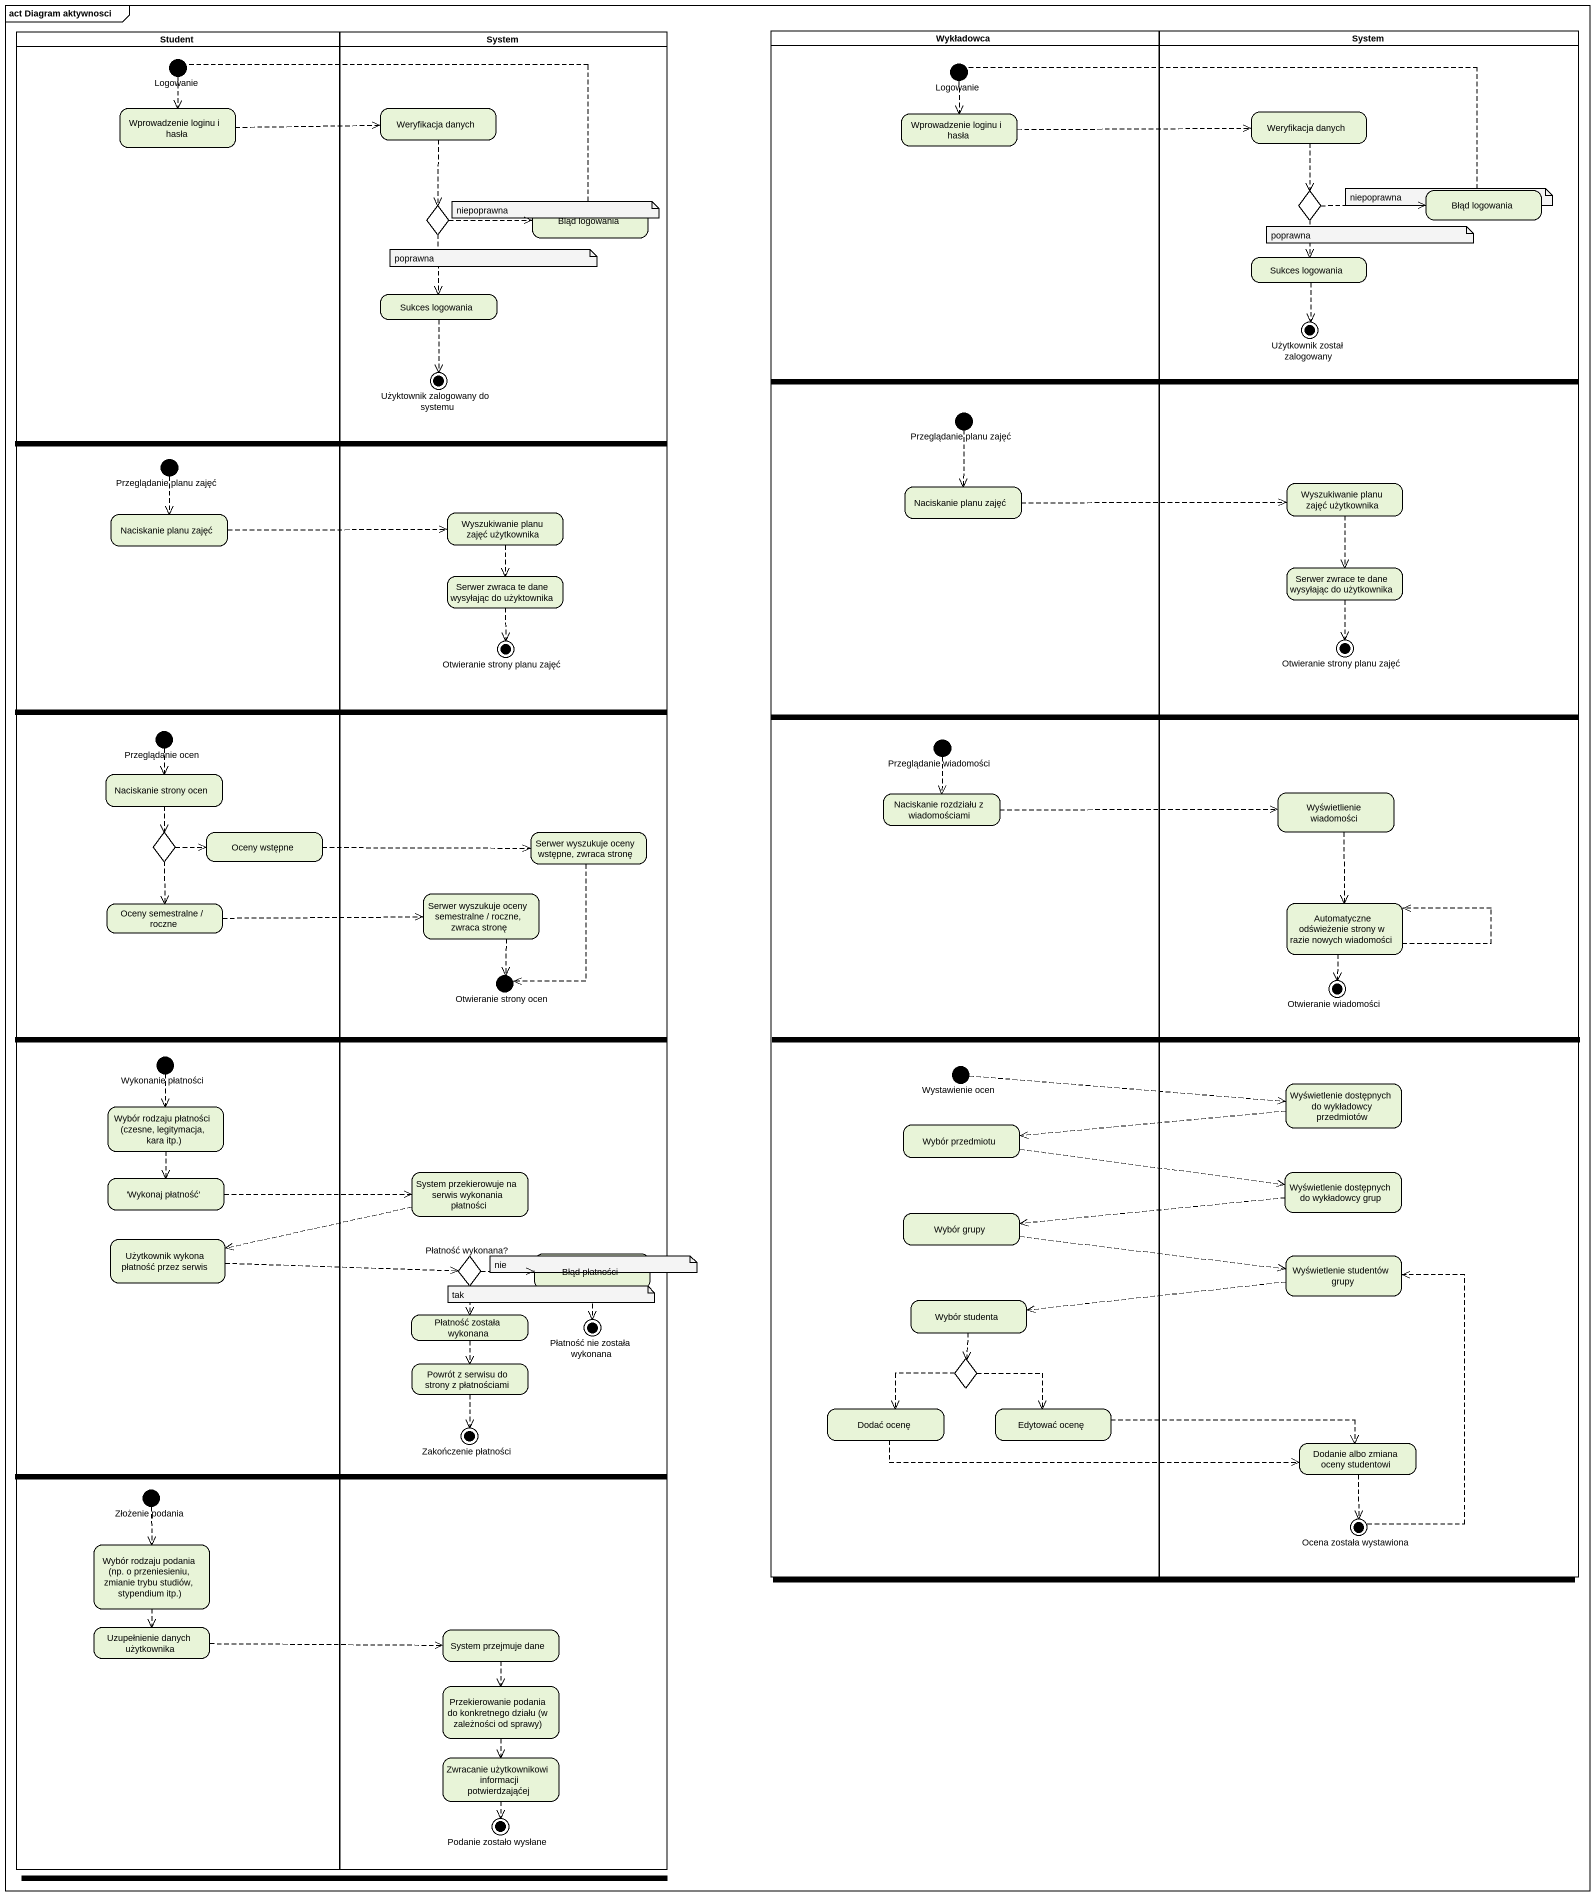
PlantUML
@startuml
mainframe act Diagram aktywnosci
hide empty description
state Student <<partition>> {
  state Logowanie <<start>>
  state "Wprowadzenie loginu i hasła" as Wprowadzenie_loginu_i_hasła
  state "Przeglądanie planu zajęć" as Przeglądanie_planu_zajęć_2 <<start>>
  state "Naciskanie planu zajęć" as Naciskanie_planu_zajęć_2
  state "Przeglądanie ocen" as Przeglądanie_ocen <<start>>
  state "Naciskanie strony ocen" as Naciskanie_strony_ocen
  state choice3 <<choice>>
  state "Oceny wstępne" as Oceny_wstępne
  state "Oceny semestralne / roczne" as Oceny_semestralne_roczne
  state "Wykonanie płatności" as Wykonanie_płatności <<start>>
  state "Wybór rodzaju płatności (czesne, legitymacja, kara itp.)" as Wybór_rodzaju_płatności
  state "'Wykonaj płatność'" as Wykonaj_płatność
  state "Użytkownik wykona płatność przez serwis" as Użytkownik_wykona_płatność
  state "Złożenie podania" as Złożenie_podania <<start>>
  state "Wybór rodzaju podania (np. o przeniesieniu, zmianie trybu studiów, stypendium itp.)" as Wybór_rodzaju_podania_np_o
  state "Uzupełnienie danych użytkownika" as Uzupełnienie_danych
}
state System <<partition>> {
  state "Weryfikacja danych" as Weryfikacja_danych
  state choice1 <<choice>>
  state "Bląd logowania" as Bląd_logowania
  state "Sukces logowania" as Sukces_logowania_2
  state "Użyktownik zalogowany do systemu" as Użyktownik_zalogowany_do <<end>>
  state "Wyszukiwanie planu zajęć użytkownika" as Wyszukiwanie_planu_zajęć_2
  state "Serwer zwraca te dane wysyłając do użyktownika" as Serwer_zwraca_te_dane
  state "Otwieranie strony planu zajęć" as Otwieranie_strony_planu <<end>>
  state "Serwer wyszukuje oceny wstępne, zwraca stronę" as Serwer_wyszukuje_oceny
  state "Serwer wyszukuje oceny semestralne / roczne, zwraca stronę" as Serwer_wyszukuje_oceny_2
  state "Otwieranie strony ocen" as Otwieranie_strony_ocen <<start>>
  state "System przekierowuje na serwis wykonania płatności" as System_przekierowuje_na
  state "Płatność wykonana?" as Płatność_wykonana <<choice>>
  state "Błąd płatności" as Błąd_płatności
  state "Płatność została wykonana" as Płatność_została_wykonana
  state "Płatność nie została wykonana" as Płatność_nie_została <<end>>
  state "Powrót z serwisu do strony z płatnościami" as Powrót_z_serwisu_do_strony
  state "Zakończenie płatności" as Zakończenie_płatności <<end>>
  state "System przejmuje dane" as System_przejmuje_dane
  state "Przekierowanie podania do konkretnego działu (w zależności od sprawy)" as Przekierowanie_podania_do
  state "Zwracanie użytkownikowi informacji potwierdzająćej" as Zwracanie_użytkownikowi
  state "Podanie zostało wysłane" as Podanie_zostało_wysłane <<end>>
}
state Wykładowca <<partition>> {
  state "Logowanie" as Logowanie_2 <<start>>
  state "Wprowadzenie loginu i hasła" as Wprowadzenie_loginu_i_hasła_2
  state "Przeglądanie planu zajęć" as Przeglądanie_planu_zajęć <<start>>
  state "Naciskanie planu zajęć" as Naciskanie_planu_zajęć
  state "Przeglądanie wiadomości" as Przeglądanie_wiadomości <<start>>
  state "Naciskanie rozdziału z wiadomościami" as Naciskanie_rozdziału_z
  state "Wystawienie ocen" as Wystawienie_ocen <<start>>
  state "Wybór przedmiotu" as Wybór_przedmiotu
  state "Wybór grupy" as Wybór_grupy
  state "Wybór studenta" as Wybór_studenta
  state choice4 <<choice>>
  state "Dodać ocenę" as Dodać_ocenę
  state "Edytować ocenę" as Edytować_ocenę
}
state "System" as System_2 <<partition>> {
  state "Weryfikacja danych" as Weryfikacja_danych_2
  state choice2 <<choice>>
  state "Błąd logowania" as Błąd_logowania
  state "Sukces logowania" as Sukces_logowania
  state "Użytkownik został zalogowany" as Użytkownik_został_zalogowany <<end>>
  state "Wyszukiwanie planu zajęć użytkownika" as Wyszukiwanie_planu_zajęć
  state "Serwer zwrace te dane wysyłając do użytkownika" as Serwer_zwrace_te_dane
  state "Otwieranie strony planu zajęć" as Otwieranie_strony_planu_2 <<end>>
  state "Wyświetlienie wiadomości" as Wyświetlienie_wiadomości
  state "Automatyczne odświeżenie strony w razie nowych wiadomości" as Automatyczne_odświeżenie
  state "Otwieranie wiadomości" as Otwieranie_wiadomości <<end>>
  state "Wyświetlenie dostępnych do wykładowcy przedmiotów" as Wyświetlenie_dostępnych_do
  state "Wyświetlenie dostępnych do wykładowcy grup" as Wyświetlenie_dostępnych_do_2
  state "Wyświetlenie studentów grupy" as Wyświetlenie_studentów_grupy
  state "Dodanie albo zmiana oceny studentowi" as Dodanie_albo_zmiana_oceny
  state "Ocena została wystawiona" as Ocena_została_wystawiona <<end>>
}
state fork1 <<fork>>
state fork2 <<fork>>
state fork3 <<fork>>
state fork4 <<fork>>
state fork5 <<fork>>
state fork6 <<fork>>
state fork7 <<fork>>
state fork8 <<fork>>
state fork9 <<fork>>
Logowanie -[dashed]-> Wprowadzenie_loginu_i_hasła
Logowanie_2 -[dashed]-> Wprowadzenie_loginu_i_hasła_2
Wprowadzenie_loginu_i_hasła -right[dashed]-> Weryfikacja_danych
Weryfikacja_danych -[dashed]-> choice1
Wprowadzenie_loginu_i_hasła_2 -right[dashed]-> Weryfikacja_danych_2
Weryfikacja_danych_2 -[dashed]-> choice2
choice1 -right[dashed]-> Bląd_logowania
choice1 -[dashed]-> Sukces_logowania_2
choice2 -right[dashed]-> Błąd_logowania
choice2 -[dashed]-> Sukces_logowania
Sukces_logowania -[dashed]-> Użytkownik_został_zalogowany
Sukces_logowania_2 -[dashed]-> Użyktownik_zalogowany_do
Przeglądanie_planu_zajęć -[dashed]-> Naciskanie_planu_zajęć
Przeglądanie_planu_zajęć_2 -[dashed]-> Naciskanie_planu_zajęć_2
Naciskanie_planu_zajęć -right[dashed]-> Wyszukiwanie_planu_zajęć
Wyszukiwanie_planu_zajęć -[dashed]-> Serwer_zwrace_te_dane
Naciskanie_planu_zajęć_2 -right[dashed]-> Wyszukiwanie_planu_zajęć_2
Wyszukiwanie_planu_zajęć_2 -[dashed]-> Serwer_zwraca_te_dane
Serwer_zwrace_te_dane -[dashed]-> Otwieranie_strony_planu_2
Serwer_zwraca_te_dane -[dashed]-> Otwieranie_strony_planu
Przeglądanie_ocen -[dashed]-> Naciskanie_strony_ocen
Przeglądanie_wiadomości -[dashed]-> Naciskanie_rozdziału_z
Naciskanie_strony_ocen -[dashed]-> choice3
Naciskanie_rozdziału_z -right[dashed]-> Wyświetlienie_wiadomości
Wyświetlienie_wiadomości -[dashed]-> Automatyczne_odświeżenie
choice3 -right[dashed]-> Oceny_wstępne
choice3 -[dashed]-> Oceny_semestralne_roczne
Oceny_wstępne -right[dashed]-> Serwer_wyszukuje_oceny
Serwer_wyszukuje_oceny -[dashed]-> Otwieranie_strony_ocen
Oceny_semestralne_roczne -right[dashed]-> Serwer_wyszukuje_oceny_2
Serwer_wyszukuje_oceny_2 -[dashed]-> Otwieranie_strony_ocen
Automatyczne_odświeżenie -[dashed]-> Automatyczne_odświeżenie
Automatyczne_odświeżenie -[dashed]-> Otwieranie_wiadomości
Wykonanie_płatności -[dashed]-> Wybór_rodzaju_płatności
Wystawienie_ocen -right[dashed]-> Wyświetlenie_dostępnych_do
Wybór_rodzaju_płatności -[dashed]-> Wykonaj_płatność
Wyświetlenie_dostępnych_do -left[dashed]-> Wybór_przedmiotu
Wybór_przedmiotu -right[dashed]-> Wyświetlenie_dostępnych_do_2
Wykonaj_płatność -right[dashed]-> System_przekierowuje_na
System_przekierowuje_na -left[dashed]-> Użytkownik_wykona_płatność
Wyświetlenie_dostępnych_do_2 -left[dashed]-> Wybór_grupy
Wybór_grupy -right[dashed]-> Wyświetlenie_studentów_grupy
Użytkownik_wykona_płatność -right[dashed]-> Płatność_wykonana
Płatność_wykonana -right[dashed]-> Błąd_płatności
Płatność_wykonana -[dashed]-> Płatność_została_wykonana
Błąd_płatności -[dashed]-> Płatność_nie_została
Wyświetlenie_studentów_grupy -left[dashed]-> Wybór_studenta
Wybór_studenta -[dashed]-> choice4
Płatność_została_wykonana -[dashed]-> Powrót_z_serwisu_do_strony
Powrót_z_serwisu_do_strony -[dashed]-> Zakończenie_płatności
choice4 -[dashed]-> Dodać_ocenę
choice4 -right[dashed]-> Edytować_ocenę
Dodać_ocenę -right[dashed]-> Dodanie_albo_zmiana_oceny
Edytować_ocenę -right[dashed]-> Dodanie_albo_zmiana_oceny
Dodanie_albo_zmiana_oceny -[dashed]-> Ocena_została_wystawiona
Złożenie_podania -[dashed]-> Wybór_rodzaju_podania_np_o
Ocena_została_wystawiona -up[dashed]-> Wyświetlenie_studentów_grupy
Wybór_rodzaju_podania_np_o -[dashed]-> Uzupełnienie_danych
Uzupełnienie_danych -right[dashed]-> System_przejmuje_dane
System_przejmuje_dane -[dashed]-> Przekierowanie_podania_do
Przekierowanie_podania_do -[dashed]-> Zwracanie_użytkownikowi
Zwracanie_użytkownikowi -[dashed]-> Podanie_zostało_wysłane
note right of Logowanie : niepoprawna
note right of Logowanie_2 : niepoprawna
note as N3
  poprawna
end note
note as N4
  poprawna
end note
note as N5
  nie
end note
note as N6
  tak
end note
@enduml
